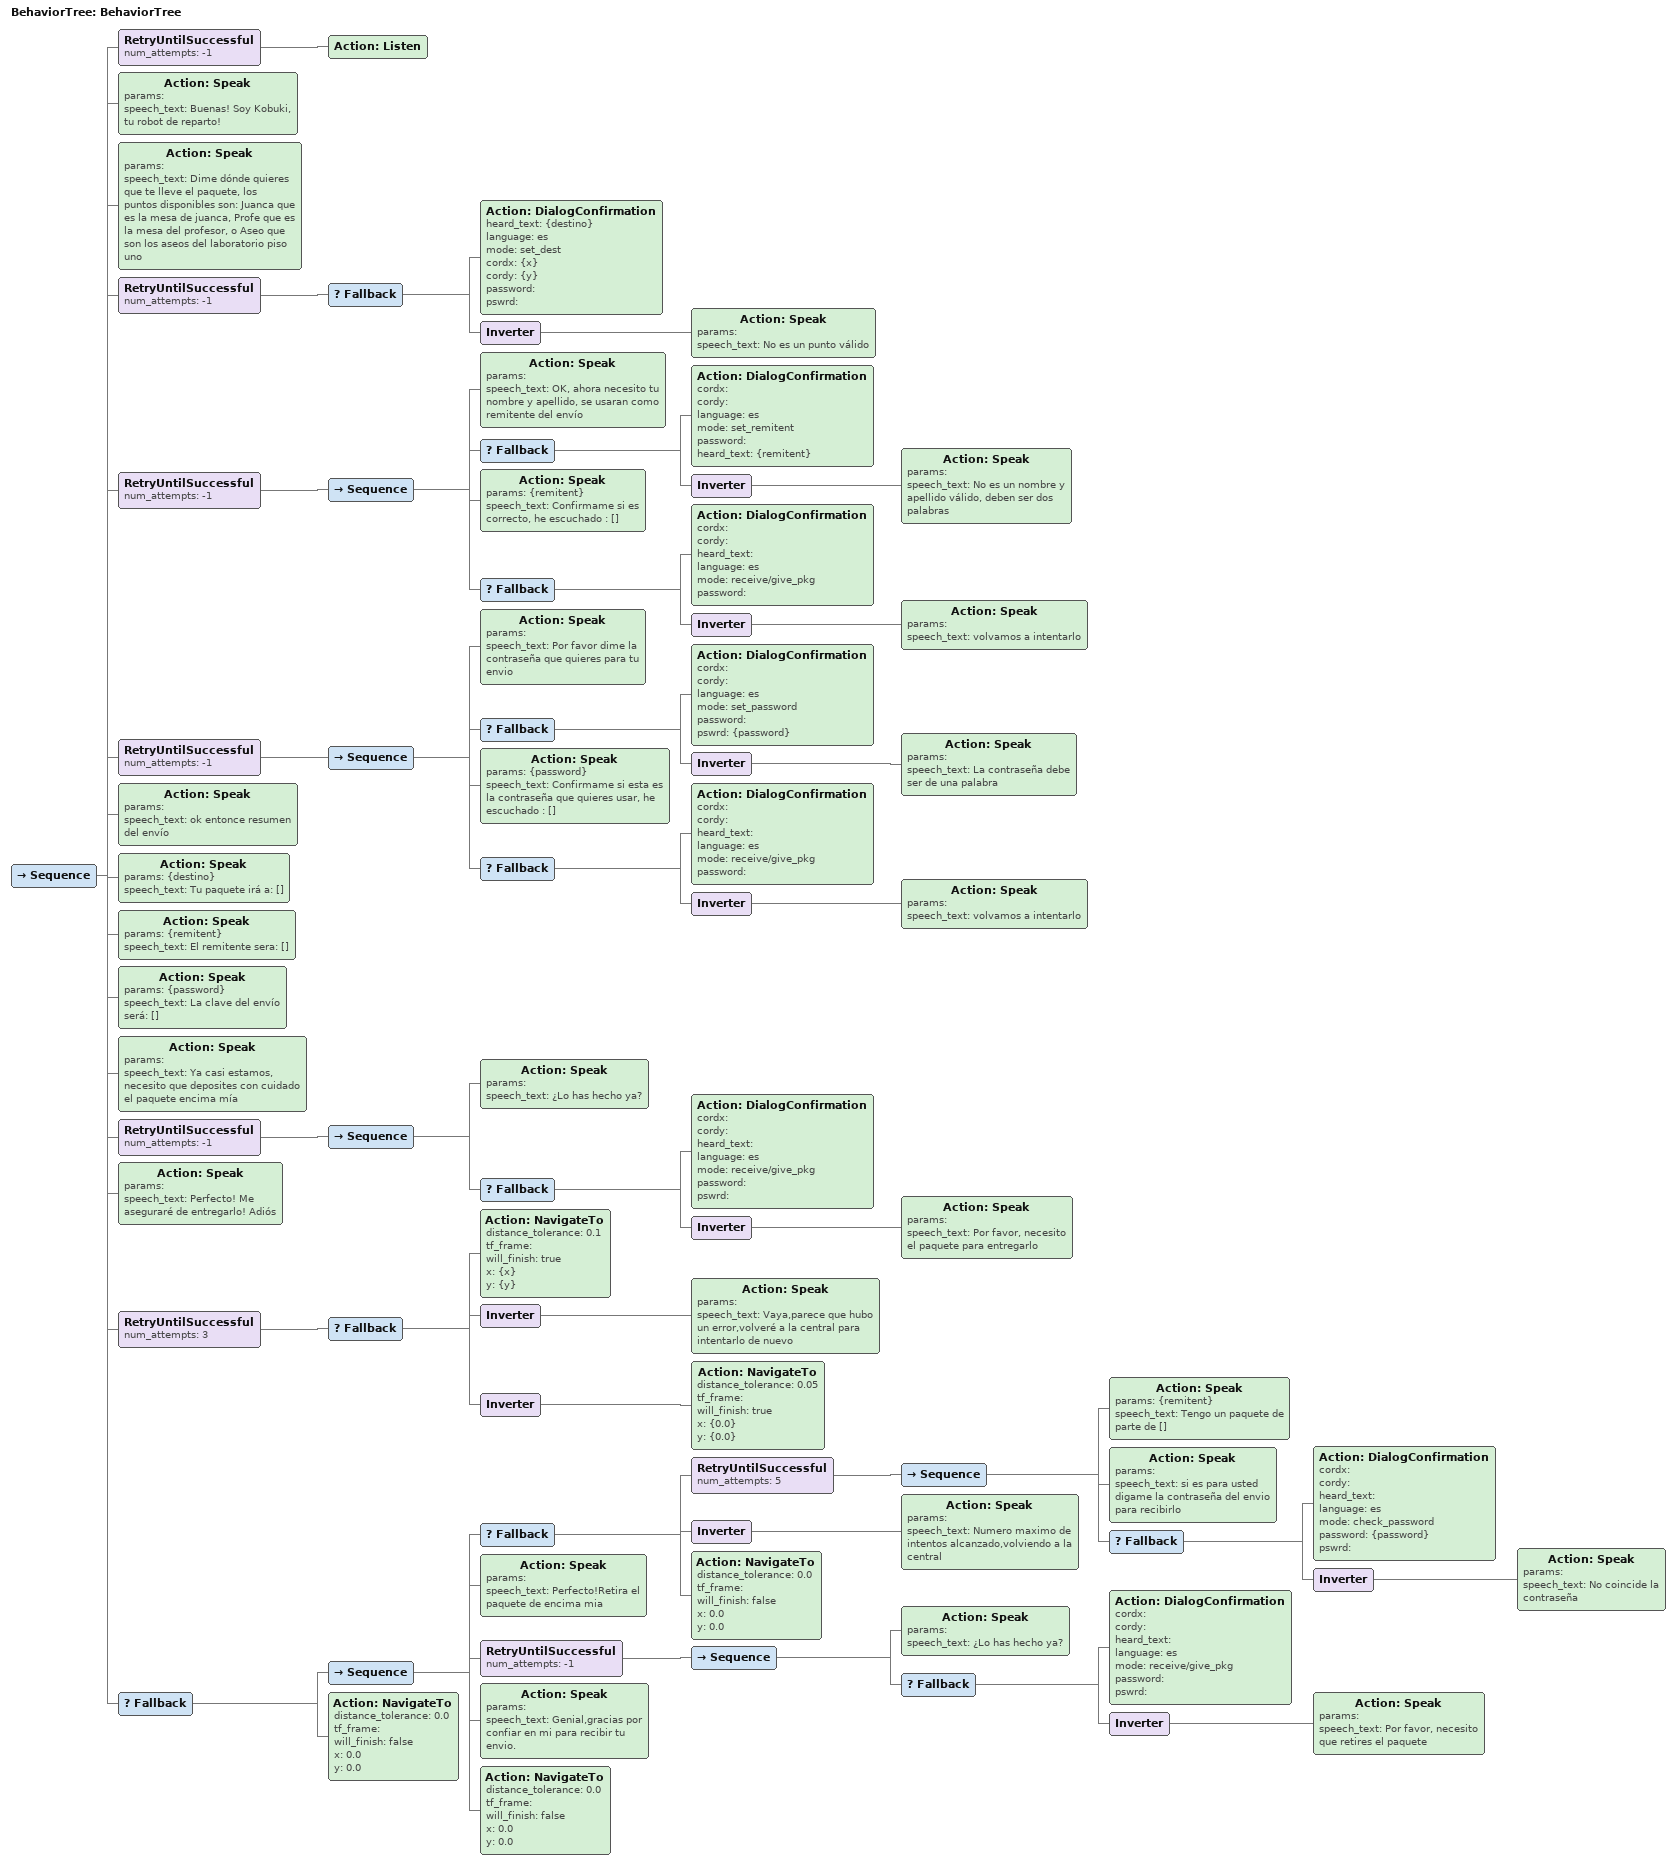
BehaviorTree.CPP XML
<?xml version="1.0"?>
<root main_tree_to_execute="BehaviorTree">
    <BehaviorTree ID="BehaviorTree">
        <Sequence>
            <RetryUntilSuccessful num_attempts="-1">
                <Action ID="Listen"/>
            </RetryUntilSuccessful>
            <Action ID="Speak" params="" speech_text="Buenas! Soy Kobuki, tu robot de reparto!"/>
            <Action ID="Speak" params="" speech_text="Dime dónde quieres que te lleve el paquete, los puntos disponibles son: Juanca que es la mesa de juanca, Profe que es la mesa del profesor, o Aseo que son los aseos del laboratorio piso uno"/>
            <RetryUntilSuccessful num_attempts="-1">
                <Fallback>
                    <Action ID="DialogConfirmation"  heard_text="{destino}" language="es" mode="set_dest" cordx="{x}" cordy="{y}" password="" pswrd=""/>
                    <Inverter>
                        <Action ID="Speak" params="" speech_text="No es un punto válido"/>
                    </Inverter>
                </Fallback>
            </RetryUntilSuccessful>
            <RetryUntilSuccessful num_attempts="-1">
                <Sequence>
                    <Action ID="Speak" params="" speech_text="OK, ahora necesito tu nombre y apellido, se usaran como remitente del envío"/>
                    <Fallback>
                        <Action ID="DialogConfirmation" cordx="" cordy="" language="es" mode="set_remitent" password="" heard_text="{remitent}"/>
                        <Inverter>
                            <Action ID="Speak" params="" speech_text="No es un nombre y apellido válido, deben ser dos palabras"/>
                        </Inverter>
                    </Fallback>
                    <Action ID="Speak" params="{remitent}" speech_text="Confirmame si es correcto, he escuchado : []"/>
                    <Fallback>
                        <Action ID="DialogConfirmation" cordx="" cordy="" heard_text="" language="es" mode="receive/give_pkg" password=""/>
                        <Inverter>
                            <Action ID="Speak" params="" speech_text="volvamos a intentarlo"/>
                        </Inverter>
                    </Fallback>
                </Sequence>
            </RetryUntilSuccessful>
            <RetryUntilSuccessful num_attempts="-1">
                <Sequence>
                    <Action ID="Speak" params="" speech_text="Por favor dime la contraseña que quieres para tu envio"/>
                    <Fallback>
                        <Action ID="DialogConfirmation" cordx="" cordy="" language="es" mode="set_password" password="" pswrd="{password}"/>
                        <Inverter>
                            <Action ID="Speak" params="" speech_text="La contraseña debe ser de una palabra"/>
                        </Inverter>
                    </Fallback>
                    <Action ID="Speak" params="{password}" speech_text="Confirmame si esta es la contraseña que quieres usar, he escuchado : []"/>
                    <Fallback>
                        <Action ID="DialogConfirmation" cordx="" cordy="" heard_text="" language="es" mode="receive/give_pkg" password=""/>
                        <Inverter>
                            <Action ID="Speak" params="" speech_text="volvamos a intentarlo"/>
                        </Inverter>
                    </Fallback>
                </Sequence>
            </RetryUntilSuccessful>
            <Action ID="Speak" params="" speech_text=" ok entonce resumen del envío"/>
            <Action ID="Speak" params="{destino}" speech_text="Tu paquete irá a: []"/>
            <Action ID="Speak" params="{remitent}" speech_text="El remitente  sera: []"/>
            <Action ID="Speak" params="{password}" speech_text="La clave del envío será: []"/>
            <Action ID="Speak" params="" speech_text="Ya casi estamos, necesito que deposites con cuidado el paquete encima mía"/>
            <RetryUntilSuccessful num_attempts="-1">
                <Sequence>
                    <Action ID="Speak" params="" speech_text="¿Lo has hecho ya?"/>
                    <Fallback>
                        <Action ID="DialogConfirmation" cordx="" cordy="" heard_text="" language="es" mode="receive/give_pkg" password="" pswrd=""/>
                        <Inverter>
                            <Action ID="Speak" params="" speech_text="Por favor, necesito el paquete para entregarlo"/>
                        </Inverter>
                    </Fallback>
                </Sequence>
            </RetryUntilSuccessful>
            <Action ID="Speak" params="" speech_text="Perfecto! Me aseguraré de entregarlo! Adiós"/>
            <RetryUntilSuccessful num_attempts="3">
                <Fallback>
                    <Action ID="NavigateTo" distance_tolerance="0.1" tf_frame="" will_finish="true" x="{x}" y="{y}"/>
                    <Inverter>
                        <Action ID="Speak" params="" speech_text="Vaya,parece que hubo un error,volveré a la central para intentarlo de nuevo"/>
                    </Inverter>
                    <Inverter>
                        <Action ID="NavigateTo" distance_tolerance="0.05" tf_frame="" will_finish="true" x="{0.0}" y="{0.0}"/>
                    </Inverter>
                </Fallback>
            </RetryUntilSuccessful>
            <Fallback>
                <Sequence>
                    <Fallback>
                        <RetryUntilSuccessful num_attempts="5">
                            <Sequence>
                                <Action ID="Speak" params="{remitent}" speech_text="Tengo un paquete de parte de []"/>
                                <Action ID="Speak" params="" speech_text="si es para usted digame la contraseña del envio para recibirlo"/>
                                <Fallback>
                                    <Action ID="DialogConfirmation" cordx="" cordy="" heard_text="" language="es" mode="check_password" password="{password}" pswrd=""/>
                                    <Inverter>
                                        <Action ID="Speak" params="" speech_text="No coincide la contraseña"/>
                                    </Inverter>
                                </Fallback>
                            </Sequence>
                        </RetryUntilSuccessful>
                        <Inverter>
                            <Action ID="Speak" params="" speech_text="Numero maximo de intentos alcanzado,volviendo a la central"/>
                        </Inverter>
                    <!--Con will_finish fale intentará de manera indefinida-->
                    <Action ID="NavigateTo" distance_tolerance="0.0" tf_frame="" will_finish="false" x="0.0" y="0.0"/>
                    </Fallback>
                    <Action ID="Speak" params="" speech_text="Perfecto!Retira el paquete de encima mia"/>
                    <RetryUntilSuccessful num_attempts="-1">
                        <Sequence>
                            <Action ID="Speak" params="" speech_text="¿Lo has hecho ya?"/>
                            <Fallback>
                                <Action ID="DialogConfirmation" cordx="" cordy="" heard_text="" language="es" mode="receive/give_pkg" password="" pswrd=""/>
                                <Inverter>
                                    <Action ID="Speak" params="" speech_text="Por favor, necesito que retires el paquete"/>
                                </Inverter>
                            </Fallback>
                        </Sequence>
                    </RetryUntilSuccessful>
                    <Action ID="Speak" params="" speech_text="Genial,gracias por confiar en mi para recibir tu envio."/>
                    <Action ID="NavigateTo" distance_tolerance="0.0" tf_frame="" will_finish="false" x="0.0" y="0.0"/>
                </Sequence>
                <Action ID="NavigateTo" distance_tolerance="0.0" tf_frame="" will_finish="false" x="0.0" y="0.0"/>
            </Fallback>
        </Sequence>
    </BehaviorTree>
</root>
